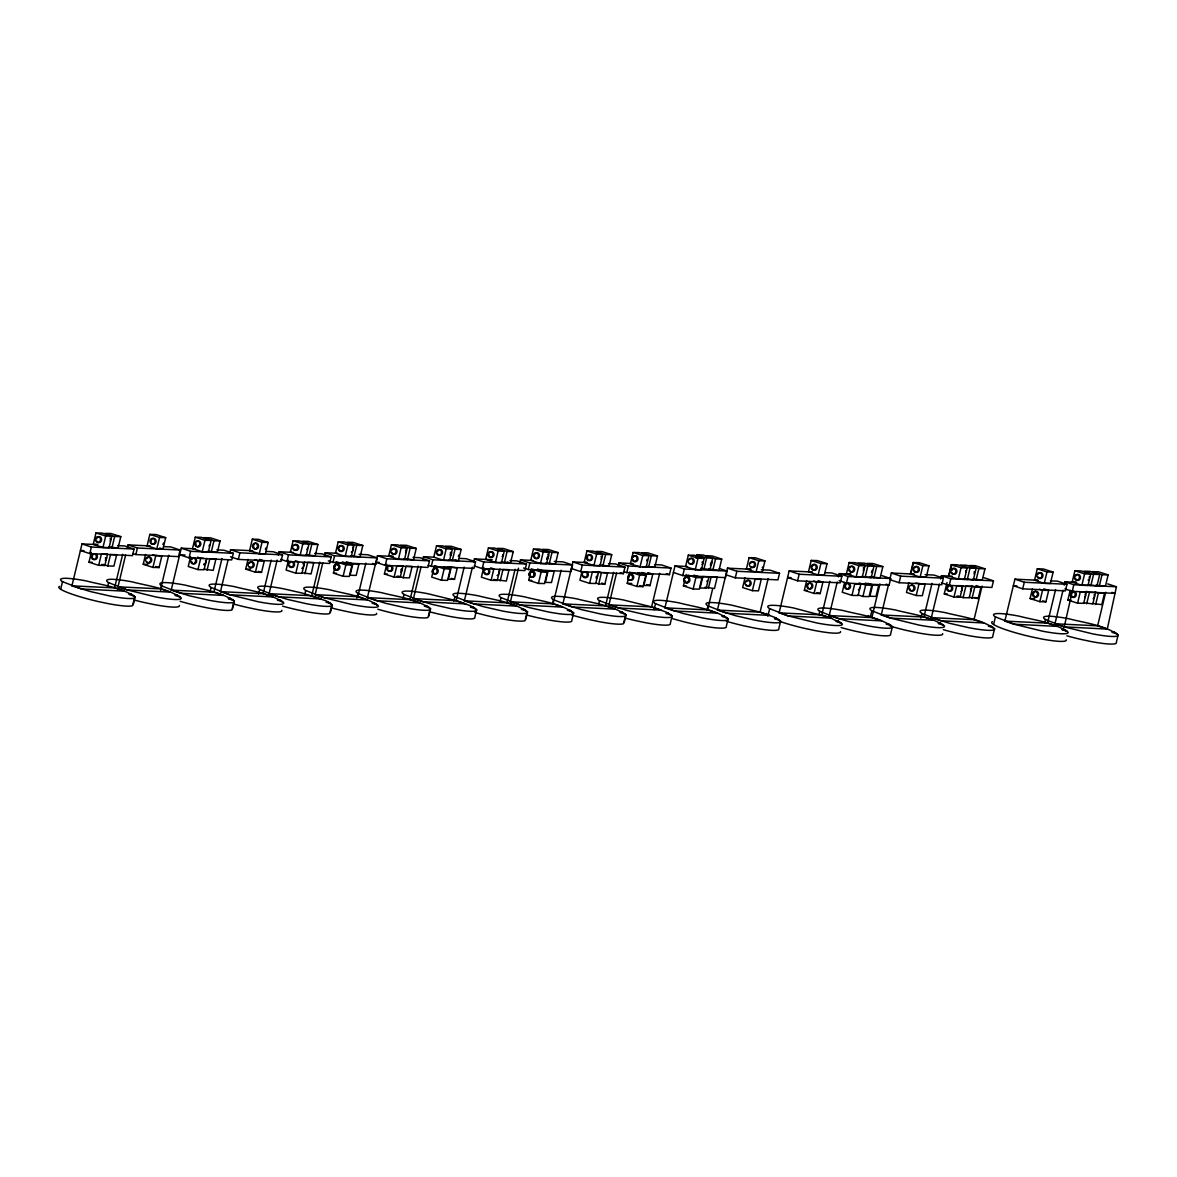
<?xml version="1.0" encoding="UTF-8"?>
<svg xmlns="http://www.w3.org/2000/svg" width="1177" height="1177" viewBox="0 0 1177 1177"><rect width="100%" height="100%" fill="white"/><g stroke="black" fill="none" stroke-linecap="round" stroke-linejoin="round"><path stroke-width="1.5" d="M1044.808 622.633L1045.529 619.588L1064.229 626.885L1107.277 629.077L1116.443 586.779L1107.689 583.88M1066.892 635.815A38.341 4.87 13.5 0 0 1081.31 639.479L1090.873 641.494A38.341 4.87 13.5 0 0 1116.326 642.451L1118.15 634.844A38.341 4.87 13.5 0 1 1092.697 633.888L1064.229 626.885L1073.777 584.734L1116.443 586.779M60.689 589.265L62.513 581.659A38.341 4.87 13.5 0 1 86.127 580.894C102.546 585.19 120.922 587.014 135.134 596.916L133.31 604.522M135.134 596.916L134.428 598.048A38.341 4.87 13.5 0 1 109.667 595.959L90.408 591.56L71.929 585.852L82.007 543.906L96.22 544.583M89.79 553.602L91.379 547.025L134.046 549.056L132.457 555.632L89.79 553.602L80.419 550.483L83.979 550.659M98.677 565.343L101.413 553.926L107.548 554.073L104.812 565.49L98.677 565.343L88.966 562.209L91.306 552.44M95.984 532.931L93.248 544.333L102.973 547.467L109.093 547.614L111.83 536.197L102.105 533.078L95.984 532.931L105.709 536.05L111.83 536.197M102.973 547.467L105.709 536.05M107.798 565.946L110.535 554.544L116.67 554.691L113.919 566.093L107.798 565.946L102.943 564.386M111.933 547.908L114.669 536.491L120.804 536.638L118.053 548.055L108.696 546.864M107.475 587.205L108.578 582.63A38.341 4.87 13.5 0 1 132.192 581.879C148.611 586.161 166.972 587.985 181.184 597.901A38.341 4.87 13.5 0 1 155.732 596.93L127.263 589.942L108.578 582.63M71.929 585.852L114.596 587.882L122.673 554.293M117.994 586.837L160.66 588.868L170.327 592.134L127.263 589.942L117.994 586.837L125.63 555.014M127.278 548.188L128.058 544.892L149.391 545.907M135.855 554.573L137.429 547.996L180.096 550.042L178.521 556.618L135.855 554.573L132.736 553.543M134.428 598.048L132.604 605.655A38.341 4.87 13.5 0 1 107.843 603.566L98.294 601.55A38.341 4.87 13.5 0 1 59.541 586.411M147.11 545.804L149.847 534.387L155.967 534.535L165.692 537.654L162.941 549.07L156.821 548.923L147.11 545.804L150.17 545.878M152.451 554.97L161.808 556.162L159.072 567.564L152.951 567.417L143.226 564.298L145.58 554.514M156.821 548.923L159.557 537.506L165.692 537.654M152.951 567.417L155.688 556M160.66 588.868L168.723 555.279M160.69 590.501L161.793 585.925A38.341 4.87 13.5 0 1 185.407 585.175C201.826 589.456 220.187 591.281 234.4 601.182L232.575 608.789M234.4 601.182L233.708 602.33A38.341 4.87 13.5 0 1 208.947 600.226L189.674 595.842L171.209 590.133L181.273 548.188L195.5 548.865M189.07 557.869L190.645 551.292L233.311 553.322L231.737 559.914L189.07 557.869L179.698 554.764L185.024 555.014M190.586 556.706L188.232 566.49L197.957 569.609L204.077 569.756L206.814 558.354M195.264 537.198L192.528 548.614L202.238 551.733L208.358 551.881L211.11 540.478L201.385 537.345L195.264 537.198L204.975 540.331L211.11 540.478M197.957 569.609L200.693 558.207L203.753 558.281M202.238 551.733L204.975 540.331M211.213 552.19L213.949 540.773L220.07 540.92L217.333 552.337L207.976 551.145M207.078 570.227L209.815 558.81L215.935 558.957L213.199 570.374L203.827 569.182M209.947 592.016L211.051 587.455A38.341 4.87 13.5 0 1 234.664 586.69C251.084 590.986 269.445 592.811 283.657 602.712A38.341 4.87 13.5 0 1 258.204 601.756L229.736 594.753L211.051 587.455M171.209 590.133L213.876 592.163L221.938 558.575M220.467 591.648L263.133 593.679L272.799 596.945L229.736 594.753L220.467 591.648L228.103 559.825M229.75 552.999L230.53 549.703L251.863 550.718M238.328 559.399L239.902 552.807L282.568 554.853L280.994 561.429L238.328 559.399L230.515 556.809M233.708 602.33L231.884 609.936A38.341 4.87 13.5 0 1 207.123 607.832L197.559 605.831A38.341 4.87 13.5 0 1 180.11 601.285M249.568 550.615L252.319 539.198L258.44 539.346L268.165 542.479L265.413 553.881L259.293 553.734L249.568 550.615L252.643 550.689M259.426 559.413L264.281 560.973L261.544 572.375L255.424 572.228L245.699 569.109L248.053 559.325M259.293 553.734L262.03 542.317L268.165 542.479M255.424 572.228L258.16 560.826L264.281 560.973M258.557 594.061L259.661 589.5A38.341 4.87 13.5 0 1 283.274 588.735L302.533 593.134L326.176 600.858L332.267 604.757L330.443 612.364M263.133 593.679L271.196 560.09M332.267 604.757L331.576 605.89A38.341 4.87 13.5 0 1 306.814 603.801L287.541 599.402L269.077 593.694L277.139 560.105M278.346 555.044L279.14 551.748L293.367 552.425M286.938 561.444L288.512 554.867L331.178 556.898L329.604 563.474L286.938 561.444L280.685 559.369M288.453 560.281L286.099 570.065L295.824 573.184L301.945 573.331L304.681 561.915M293.132 540.773L290.381 552.19L300.106 555.309L306.226 555.456L308.962 544.039L299.252 540.92L293.132 540.773L302.842 543.892L308.962 544.039M295.824 573.184L298.561 561.767L295.324 560.723M300.106 555.309L302.842 543.892M309.065 555.75L311.817 544.333L317.937 544.495L315.201 555.897L305.829 554.705M304.931 573.788L307.683 562.385L313.803 562.532L311.066 573.935L301.695 572.758M304.622 595.047L305.711 590.486A38.341 4.87 13.5 0 1 329.325 589.721C345.744 594.017 364.12 595.827 378.332 605.743A38.341 4.87 13.5 0 1 352.865 604.772L324.396 597.784L305.711 590.486M269.077 593.694L311.743 595.739L319.806 562.135M315.127 594.679L357.793 596.71L367.459 599.976L324.396 597.784L315.127 594.679L322.778 562.856M324.411 556.03L325.205 552.734L337.652 553.322M332.988 562.429L334.577 555.838L377.243 557.883L375.654 564.46L332.988 562.429L328.309 560.87M338.211 541.817L335.474 553.219L345.185 556.338L351.305 556.5L354.056 545.083L344.331 541.964L338.211 541.817L347.921 544.936L354.056 545.083M333.415 573.17L336.151 561.767L345.876 564.886L351.997 565.034L349.26 576.436L343.125 576.289L333.415 573.17L336.475 573.243M331.576 605.89L329.751 613.497A38.341 4.87 13.5 0 1 304.99 611.407L295.427 609.392A38.341 4.87 13.5 0 1 282.568 606.155M345.185 556.338L347.921 544.936M343.125 576.289L345.876 564.886M353.953 556.765L356.705 545.348L362.825 545.495L360.088 556.912L350.717 555.721M352.82 563.842L350.084 575.259L356.204 575.406L358.941 564.004L352.82 563.842L346.347 561.767M356.866 598.004L357.97 593.429A38.341 4.87 13.5 0 1 381.583 592.678C398.003 596.96 416.364 598.784 430.576 608.7L428.752 616.307M357.793 596.71L365.87 563.121M430.576 608.7L429.885 609.833A38.341 4.87 13.5 0 1 405.123 607.729L385.85 603.345L367.386 597.636L377.449 555.691L391.676 556.368M385.247 565.372L386.821 558.795L429.487 560.84L427.913 567.417L385.247 565.372L375.875 562.268L379.421 562.444M394.133 577.113L396.87 565.71L402.99 565.857L400.254 577.26L394.133 577.113L384.408 573.993L386.762 564.21M388.69 556.118L391.441 544.716L397.561 544.863L407.271 547.982L404.535 559.384L398.414 559.237L388.69 556.118L393.295 556.235M398.414 559.237L401.151 547.835L407.271 547.982M407.389 559.693L410.126 548.276L416.246 548.423L413.51 559.84L404.138 558.648M403.24 577.73L405.991 566.314L412.112 566.461L409.375 577.878L403.24 577.73L398.385 576.171M402.931 598.975L404.02 594.414A38.341 4.87 13.5 0 1 427.634 593.664L456.102 600.653L470.55 605.772L476.641 609.671L474.817 617.278A38.341 4.87 13.5 0 1 449.349 616.321L439.801 614.32A38.341 4.87 13.5 0 1 430.091 611.922M367.386 597.636L410.052 599.667L418.115 566.078M476.641 609.671A38.341 4.87 13.5 0 1 451.174 608.715L431.915 604.316L413.436 598.622L421.086 566.784M422.72 559.958L423.514 556.677L434.181 557.177M431.297 566.358L432.886 559.781L475.552 561.812L473.963 568.403L431.297 566.358L428.178 565.328M436.52 545.745L433.783 557.162L443.494 560.281L449.614 560.429L452.365 549.026L442.64 545.893L436.52 545.745L446.23 548.865L452.365 549.026M429.885 609.833L428.06 617.439A38.341 4.87 13.5 0 1 403.299 615.336L393.736 613.335A38.341 4.87 13.5 0 1 377.788 609.23M443.494 560.281L446.23 548.865M441.434 580.232L444.185 568.815L450.305 568.962L447.569 580.379L441.434 580.232L431.724 577.113L434.46 565.696L444.185 568.815M452.277 560.708L455.013 549.291L461.134 549.438L458.397 560.855L449.025 559.663M451.129 567.785L448.393 579.202L454.513 579.349L457.264 567.932L447.893 566.74M453.851 601.197L454.94 596.636A38.341 4.87 13.5 0 1 478.553 595.871C494.973 600.167 513.349 601.991 527.561 611.893L525.736 619.499M413.436 598.622L456.102 600.653L464.179 567.049M527.561 611.893L526.855 613.026A38.341 4.87 13.5 0 1 502.093 610.937L482.835 606.538L464.356 600.829L472.418 567.24M473.64 562.179L474.434 558.884L492.207 559.737M482.217 568.579L483.806 561.988L526.472 564.033L524.883 570.61L482.217 568.579L474.405 565.99M483.732 567.417L481.393 577.186L491.103 580.305L497.224 580.467L499.975 569.05M488.411 547.908L485.674 559.31L495.399 562.444L501.52 562.591L504.256 551.174L494.531 548.055L488.411 547.908L498.136 551.027L504.256 551.174M491.103 580.305L493.84 568.903L490.603 567.858M495.399 562.444L498.136 551.027M504.359 562.886L507.096 551.469L513.231 551.616L510.48 563.033L501.122 561.841M500.225 580.923L502.962 569.521L509.082 569.668L506.345 581.07L496.988 579.878M499.901 602.183L501.005 597.607A38.341 4.87 13.5 0 1 524.618 596.857C541.037 601.138 559.399 602.962 573.611 612.864L571.787 620.485A38.341 4.87 13.5 0 1 546.334 619.514L536.771 617.513A38.341 4.87 13.5 0 1 527.061 615.13M464.356 600.829L507.022 602.859L515.099 569.271M573.611 612.864A38.341 4.87 13.5 0 1 548.158 611.908L528.885 607.523L510.421 601.815L518.483 568.211M519.704 563.15L520.484 559.869L532.931 560.458M528.282 569.55L529.856 562.974L572.522 565.004L570.948 571.595L528.282 569.55L523.588 568.005M533.49 548.953L530.753 560.355L540.478 563.474L546.599 563.621L549.335 552.219L539.625 549.1L533.49 548.953L543.215 552.072L549.335 552.219M528.694 580.305L531.445 568.888L541.155 572.022L547.276 572.169L544.539 583.571L538.419 583.424L528.694 580.305L531.769 580.379M526.855 613.026L525.03 620.632A38.341 4.87 13.5 0 1 500.269 618.543L490.706 616.527A38.341 4.87 13.5 0 1 474.772 612.423M540.478 563.474L543.215 552.072M538.419 583.424L541.155 572.022M549.247 563.901L551.984 552.484L558.119 552.631L555.367 564.048L546.01 562.856M552.351 604.242L553.455 599.682A38.341 4.87 13.5 0 1 577.068 598.916C593.488 603.212 611.863 605.037 626.061 614.938L624.237 622.545M510.421 601.815L553.087 603.845L561.149 570.256M626.061 614.938L625.37 616.071A38.341 4.87 13.5 0 1 600.608 613.982L581.335 609.583L562.871 603.875L572.934 561.929L587.161 562.606M580.732 571.625L582.306 565.048L624.987 567.079L623.398 573.655L580.732 571.625L571.36 568.52M581.85 572.096L579.893 580.246L589.618 583.365L595.739 583.512L598.475 572.096L592.355 571.948L589.618 583.365M584.189 562.371L586.926 550.954L593.046 551.101L602.771 554.22L600.035 565.637L593.899 565.49L584.189 562.371L587.249 562.444M593.899 565.49L596.651 554.073L602.771 554.22M595.503 582.939L598.74 583.969L601.476 572.566L598.24 571.522M602.874 565.931L605.611 554.529L611.731 554.676L608.995 566.078L599.637 564.886M598.784 603.698L599.52 600.667A38.341 4.87 13.5 0 1 623.133 599.902L651.602 606.891L666.035 612.025L672.126 615.924L670.302 623.53A38.341 4.87 13.5 0 1 644.849 622.574L635.286 620.559A38.341 4.87 13.5 0 1 625.575 618.175M598.74 583.969L604.86 584.116L607.597 572.713L603.007 572.596M562.871 603.875L605.537 605.92L613.6 572.316M672.126 615.924A38.341 4.87 13.5 0 1 646.673 614.953L627.4 610.569L608.936 604.86L616.571 573.037M618.205 566.211L618.999 562.915L633.226 563.592M623.663 571.566L626.797 572.611L628.371 566.019L639.037 566.534M633.108 552.44L630.372 563.857L640.023 566.946L646.188 567.093L648.939 555.691L639.273 552.587L633.108 552.44L642.774 555.544L648.939 555.691M637.699 572.611L645.79 575.215L643.054 586.617L636.934 586.47L627.209 583.351L629.945 571.948M625.37 616.071L623.545 623.692A38.341 4.87 13.5 0 1 598.784 621.588L589.221 619.573A38.341 4.87 13.5 0 1 571.772 615.027M640.023 566.946L642.774 555.544M636.934 586.47L639.67 575.067L645.79 575.215M652.749 574.185L646.629 574.038L643.878 585.44L650.013 585.587L652.749 574.185L647.894 572.625M648.601 567.211L651.337 555.794L657.502 555.941L654.765 567.358L645.893 566.343M608.936 604.86L651.602 606.891L659.664 573.302M654.044 609.73L655.501 603.654A38.341 4.87 13.5 0 1 679.114 602.889C695.533 607.185 713.909 609.009 728.122 618.911L726.283 626.517A38.341 4.87 13.5 0 1 700.83 625.561L691.267 623.545A38.341 4.87 13.5 0 1 672.361 618.558M626.797 572.611L669.463 574.641L671.037 568.064L661.665 564.945L654.559 564.607M728.122 618.911A38.341 4.87 13.5 0 1 702.654 617.954L683.396 613.555L664.917 607.847L674.995 565.902L687.427 566.505M682.778 575.597L684.367 569.006L727.033 571.051L725.444 577.627L682.778 575.597L673.406 572.478M688.31 555.147L685.558 566.564L695.283 569.683L701.404 569.83L704.14 558.413L694.43 555.294L688.31 555.147L698.02 558.266L704.14 558.413M693.915 575.156L702.007 577.76L699.27 589.162L693.15 589.015L683.425 585.896L684.602 580.997M685.382 577.745L686.162 574.479M696.122 558.089L696.902 554.838L703.037 554.985L715.557 558.913L721.722 559.06L718.985 570.462L708.76 569.021M695.283 569.683L698.02 558.266M693.15 589.015L695.887 577.598L702.007 577.76M703.89 569.359L706.627 557.957L712.747 558.104L710.011 569.521L700.639 568.329M708.377 588.323L711.114 576.921L717.234 577.068L714.498 588.471L705.126 587.279M712.821 570.315L715.557 558.913M706.906 610.466L707.995 605.905A38.341 4.87 13.5 0 1 731.608 605.14L760.092 612.143L774.525 617.263L780.616 621.162L778.791 628.768A38.341 4.87 13.5 0 1 753.324 627.812L743.776 625.796A38.341 4.87 13.5 0 1 726.327 621.25M664.917 607.847L707.583 609.877L712.688 588.662M780.616 621.162A38.341 4.87 13.5 0 1 755.163 620.205L735.89 615.806L717.411 610.098L727.489 568.153L750.602 569.256M735.272 577.848L736.861 571.272L779.527 573.302L777.953 579.878L735.272 577.848L725.9 574.744M749.131 557.648L746.395 569.065L756.046 572.154L762.21 572.316L764.947 560.899L755.296 557.795L749.131 557.648L758.782 560.752L764.947 560.899M744.997 577.789L742.658 587.558L752.368 590.677L758.488 590.839L761.239 579.422L755.104 579.275L752.368 590.677M756.046 572.154L758.782 560.752M717.411 610.098L760.092 612.143L768.154 578.54M767.86 616.277L769.684 608.671A38.341 4.87 13.5 0 1 793.298 607.906L829.829 617.542L842.291 623.928A38.341 4.87 13.5 0 1 816.838 622.971L788.369 615.968L769.684 608.671M779.1 612.864L821.767 614.909L831.433 618.16L788.369 615.968L779.1 612.864L789.164 570.919L812.277 572.022M797.594 580.82L799.168 574.244L841.835 576.274L840.26 582.85L797.594 580.82L787.59 577.51L791.15 577.672M808.481 571.845L811.218 560.429L817.382 560.576L827.048 563.68L824.297 575.097L818.133 574.95L808.481 571.845L811.571 571.919M818.059 580.629L822.914 582.188L820.178 593.591L814.057 593.443L804.332 590.324L806.686 580.541M818.133 574.95L820.884 563.533L827.048 563.68M814.057 593.443L816.794 582.041L822.914 582.188M819.06 614.394L819.781 611.349A38.341 4.87 13.5 0 1 843.394 610.598C859.813 614.88 878.189 616.704 892.401 626.605L890.577 634.212A38.341 4.87 13.5 0 1 865.11 633.255L855.561 631.255A38.341 4.87 13.5 0 1 841.143 627.576M821.767 614.909L829.829 581.306M892.401 626.605A38.341 4.87 13.5 0 1 866.949 625.649L847.675 621.25L829.197 615.556L837.274 581.953M838.48 576.892L839.275 573.611L849.941 574.111M846.41 573.935L849.147 562.532L855.267 562.68L864.992 565.799L862.255 577.201L856.12 577.054L846.41 573.935L851 574.052M844.615 582.483L842.261 592.266L851.986 595.385L858.107 595.533L860.843 584.13L854.723 583.983L851.986 595.385M846.44 583.086L848.014 576.509L890.68 578.54L889.106 585.131L846.44 583.086L839.157 580.673M856.12 577.054L858.872 565.651L864.992 565.799M865.095 577.51L867.832 566.093L873.952 566.24L871.215 577.657L861.858 576.465M862.932 596.474L865.683 585.057L871.804 585.204L869.067 596.621L862.932 596.474L858.077 594.915M873.937 577.892L876.674 566.475L882.838 566.623L880.102 578.039L869.891 576.583M872.643 584.866L869.906 596.268L876.026 596.415L878.778 585.013L872.643 584.866L867.787 583.306M870.377 616.866L871.848 610.775A38.341 4.87 13.5 0 1 895.462 610.01C911.881 614.306 930.242 616.13 944.454 626.032A38.341 4.87 13.5 0 1 919.002 625.075L890.533 618.087L871.848 610.775M829.197 615.556L871.877 617.587L879.94 583.983M881.264 614.968L923.93 617.013L933.596 620.264L890.533 618.087L881.264 614.968L888.473 584.91M890.15 577.966L891.327 573.022L914.441 574.126M899.125 582.718L900.699 576.142L943.365 578.172L941.791 584.748L899.125 582.718L889.753 579.614M910.409 573.935L913.161 562.532L919.281 562.68L928.991 565.799L926.255 577.216L920.134 577.054L910.409 573.935L913.47 574.008M910.939 573.111L913.352 563.047L918.899 563.18M908.835 582.659L906.496 592.428L916.206 595.547L922.341 595.709L925.078 584.292L915.706 583.101M920.134 577.054L922.871 565.651L928.991 565.799M916.206 595.547L918.957 584.145M920.855 618.028L921.944 613.452A38.341 4.87 13.5 0 1 945.558 612.702C961.977 616.983 980.353 618.808 994.565 628.709L992.726 636.33A38.341 4.87 13.5 0 1 967.273 635.359L957.71 633.358A38.341 4.87 13.5 0 1 943.307 629.68M923.93 617.013L931.993 583.409M994.565 628.709A38.341 4.87 13.5 0 1 969.098 627.753L949.824 623.369L931.36 617.66L939.423 584.057M940.644 578.996L941.438 575.715L952.105 576.215M954.003 597.033L956.739 585.631L962.86 585.778L960.123 597.195L954.003 597.033L944.278 593.914L947.014 582.512M951.31 564.636L948.559 576.039L958.284 579.158L964.404 579.319L967.141 567.903L957.431 564.783L951.31 564.636L961.021 567.755L967.141 567.903M949.015 575.318L951.384 565.431L955.547 565.534M949.221 585.396L950.795 578.819L993.476 580.85L991.887 587.441L949.221 585.396L941.409 582.806M958.284 579.158L961.021 567.755M963.11 597.651L965.861 586.234L971.981 586.396L969.245 597.798L963.11 597.651L958.255 596.092M967.259 579.614L969.995 568.197L976.116 568.344L973.379 579.761L964.007 578.569M976.101 580.04L978.852 568.638L984.972 568.785L982.236 580.187L972.864 578.996M972.07 598.372L974.806 586.97L980.927 587.117L978.19 598.534L968.833 597.342M931.36 617.66L974.026 619.69L982.089 586.102M993.609 624.501L995.433 616.895A38.341 4.87 13.5 0 1 1019.047 616.145C1035.466 620.426 1053.842 622.25 1068.054 632.152A38.341 4.87 13.5 0 1 1042.587 631.196L1014.118 624.207L995.433 616.895M1004.849 621.103L1047.515 623.133L1057.181 626.399L1014.118 624.207L1004.849 621.103L1014.927 579.158L1038.04 580.261M1022.71 588.838L1024.299 582.262L1066.965 584.292L1065.376 590.883L1022.71 588.838L1013.338 585.734L1016.899 585.911M1043.808 588.853L1048.663 590.413L1045.926 601.83L1039.806 601.682L1030.081 598.563L1032.435 588.78M1034.539 580.232L1037.275 568.815L1043.396 568.977L1053.121 572.096L1050.384 583.498L1044.249 583.351L1034.539 580.232L1037.599 580.305M1039.806 601.682L1042.542 590.265L1048.663 590.413M1044.249 583.351L1047 571.948L1053.121 572.096M1047.515 623.133L1055.592 589.545M1064.229 626.885L1054.96 623.781L1063.022 590.192M1064.229 585.131L1065.023 581.835L1075.69 582.35M1077.588 603.168L1080.324 591.751L1086.459 591.899L1083.708 603.315L1077.588 603.168L1067.877 600.049L1070.217 590.265M1072.159 582.174L1074.895 570.757L1081.016 570.904L1090.741 574.023L1088.004 585.44L1081.884 585.293L1072.159 582.174L1076.749 582.277M1081.884 585.293L1084.62 573.876L1090.741 574.023M1086.709 603.772L1089.446 592.369L1095.566 592.517L1092.83 603.919L1083.473 602.742M1090.844 585.734L1093.58 574.332L1099.715 574.479L1096.964 585.881L1087.607 584.689M1099.289 586.161L1102.025 574.744L1108.146 574.891L1105.409 586.308L1096.052 585.116M1095.655 604.507L1098.406 593.09L1104.526 593.237L1101.79 604.654L1092.418 603.463M1054.96 623.781L1097.626 625.811L1105.689 592.222M705.906 555.809L712.07 555.956L721.722 559.06M94.778 544.377L97.838 544.451M970.657 566.063L974.821 566.166M747.939 569.094L751.014 569.168M88.966 562.209L92.027 562.282M143.226 564.298L147.816 564.401M245.699 569.109L250.289 569.227M384.408 573.993L387.468 574.067M627.209 583.351L631.799 583.468M683.425 585.896L686.485 585.969M804.332 590.324L807.393 590.398M944.278 593.914L947.338 593.988M1030.081 598.563L1034.686 598.666M1067.877 600.049L1070.938 600.123M925.107 574.641L933.994 575.067L943.365 578.172M1050.472 580.85L1057.593 581.188L1066.965 584.292M761.269 569.771L770.155 570.198L779.527 573.302M824.724 572.625L831.845 572.964L841.835 576.274M608.494 563.636L615.615 563.974L624.987 567.079M554.264 561.473L563.15 561.9L572.522 565.004M642.598 566.696L671.037 568.064M509.979 560.576L517.1 560.914L526.472 564.033M459.074 558.369L466.18 558.707L475.552 561.812M358.985 554.352L367.871 554.764L377.243 557.883M413.009 557.383L420.115 557.721L429.487 560.84M314.7 553.455L321.807 553.793L331.178 556.898M163.618 546.584L170.739 546.922L180.096 550.042M266.09 551.395L273.196 551.733L282.568 554.853M216.833 549.88L223.939 550.218L233.311 553.322M117.568 545.598L124.674 545.951L134.046 549.056M1118.15 634.844C1103.938 624.943 1085.562 623.119 1069.157 618.822A38.341 4.87 13.5 0 0 1045.529 619.588M1108.146 574.891L1098.435 571.772L1092.315 571.625L1102.025 574.744M1099.715 574.479L1089.99 571.345L1083.87 571.198L1093.58 574.332M1074.895 570.757L1084.62 573.876M1037.275 568.815L1047 571.948M1095.154 592.046L1098.406 593.09M1086.209 591.325L1089.446 592.369M984.972 568.785L975.247 565.666L969.127 565.504L978.852 568.638M976.116 568.344L966.391 565.225L960.27 565.078L969.995 568.197M1039.306 589.236L1042.542 590.265M1042.69 600.785L1045.926 601.83M913.161 562.532L922.871 565.651M976.071 585.558L980.927 587.117M971.569 585.925L974.806 586.97M882.838 566.623L873.187 563.533L867.022 563.386L876.674 566.475M974.953 597.489L978.19 598.534M873.952 566.24L864.242 563.121L858.107 562.974L867.832 566.093M956.886 596.15L960.123 597.195M849.147 562.532L858.872 565.651M811.218 560.429L820.884 563.533M865.316 583.13L871.804 585.204M859.195 582.983L865.683 585.057M813.557 580.997L816.794 582.041M816.941 592.561L820.178 593.591M696.902 554.838L706.627 557.957M657.502 555.941L647.85 552.852L641.686 552.69L651.337 555.794M687.795 575.009L695.887 577.598M611.731 554.676L602.021 551.542L595.886 551.395L605.611 554.529M586.926 550.954L596.651 554.073M641.759 572.463L646.629 574.038M631.563 572.463L639.67 575.067M558.119 552.631L548.394 549.512L542.273 549.365L551.984 552.484M646.761 584.557L650.013 585.587M639.817 585.587L643.054 586.617M513.231 551.616L503.506 548.497L497.385 548.35L507.096 551.469M601.624 583.086L604.86 584.116M537.565 569.05L547.276 572.169M507.243 561.988L510.48 563.033M461.134 549.438L451.409 546.319L445.289 546.172L455.013 549.291M455.161 559.811L458.397 560.855M416.246 548.423L406.521 545.304L400.401 545.157L410.126 548.276M391.441 544.716L401.151 547.835M493.987 579.422L497.224 580.467M443.817 566.887L450.305 568.962M362.825 545.495L353.1 542.376L346.98 542.229L356.705 545.348M451.277 578.304L454.513 579.349M317.937 544.495L308.212 541.361L302.092 541.214L311.817 544.333M397.017 576.23L400.254 577.26M342.272 561.915L351.997 565.034M252.319 539.198L262.03 542.317M220.07 540.92L210.359 537.801L204.224 537.654L213.949 540.773M254.923 559.781L258.16 560.826M149.847 534.387L159.557 537.506M258.307 571.345L261.544 572.375M197.456 557.162L200.693 558.207M159.704 548.026L162.941 549.07M120.804 536.638L111.079 533.519L104.959 533.372L114.669 536.491M155.835 566.52L159.072 567.564M101.56 564.445L104.812 565.49M1111.941 592.384L1114.854 593.355L1072.188 591.325L1064.905 588.897M1065.023 581.835L1073.777 584.734M1014.927 579.158L1024.299 582.262M984.104 577.745L993.476 580.85M941.438 575.715L950.795 578.819M891.327 573.022L900.699 576.142M881.941 575.641L890.68 578.54M886.193 584.16L889.106 585.131M839.275 573.611L848.014 576.509M789.164 570.919L799.168 574.244M727.489 568.153L736.861 571.272M719.221 568.462L727.033 571.051M674.995 565.902L684.367 569.006M666.329 573.611L669.463 574.641M618.999 562.915L628.371 566.019M620.279 572.625L623.398 573.655M572.934 561.929L582.306 565.048M520.484 559.869L529.856 562.974M474.434 558.884L483.806 561.988M423.514 556.677L432.886 559.781M377.449 555.691L386.821 558.795M372.535 563.415L375.654 564.46M325.205 552.734L334.577 555.838M279.14 551.748L288.512 554.867M230.53 549.703L239.902 552.807M181.273 548.188L190.645 551.292M128.058 544.892L137.429 547.996M82.007 543.906L91.379 547.025M1097.626 625.811L1107.277 629.077M974.026 619.69L983.692 622.957L940.629 620.765L921.944 613.452M871.877 617.587L881.529 620.853L838.465 618.661L819.781 611.349M760.092 612.143L769.743 615.394L726.68 613.217L707.995 605.905M707.583 609.877L717.249 613.143L674.186 610.951L655.501 603.654M651.602 606.891L661.253 610.157L618.205 607.965L599.52 600.667M605.537 605.92L615.203 609.171L572.14 606.994L553.455 599.682M553.087 603.845L562.753 607.111L519.69 604.919L501.005 597.607M507.022 602.859L516.688 606.126L473.625 603.933L454.94 596.636M456.102 600.653L465.768 603.919L422.705 601.727L404.02 594.414M410.052 599.667L419.718 602.933L376.655 600.741L357.97 593.429M311.743 595.739L321.395 598.99L278.346 596.798L259.661 589.5M213.876 592.163L223.542 595.43L180.478 593.237L161.793 585.925M114.596 587.882L124.262 591.148L81.198 588.956L62.513 581.659M688.81 579.04L688.869 579.187A2.957 2.531 -88.6 0 1 684.22 581.409L684.22 581.409A2.957 2.531 -88.6 0 0 688.81 579.04L688.619 578.466A2.957 2.531 -88.6 0 0 683.969 580.688L684.161 581.247M683.969 580.688L683.911 580.541A2.957 2.531 -88.6 0 1 688.56 578.319M627.694 577.995L627.988 578.863A2.957 2.531 -88.6 0 0 632.637 576.642L632.343 575.788M534.078 573.449L534.137 573.596A2.957 2.531 -88.6 0 1 529.488 575.818L529.179 574.95A2.957 2.531 -88.6 0 1 533.828 572.728L534.078 573.449A2.957 2.531 -88.6 0 1 529.429 575.671M432.209 571.757L432.503 572.625A2.957 2.531 -88.6 0 0 437.153 570.404L436.858 569.536M338.785 566.314L338.844 566.461A2.957 2.531 -88.6 0 1 334.194 568.682L333.944 567.961A2.957 2.531 -88.6 0 1 338.549 565.593L338.785 566.314A2.957 2.531 -88.6 0 1 334.15 568.535M333.9 567.814L333.944 567.961A2.957 2.531 -88.6 0 1 338.593 565.754M1076.72 574.862A2.957 2.531 -88.6 0 1 1080.251 576.2A2.957 2.531 -88.6 0 1 1078.794 580.217A2.957 2.531 -88.6 0 1 1075.513 578.187M1075.778 575.95A2.957 2.531 -88.6 0 1 1076.19 575.332M1072.012 592.369A2.957 2.531 -88.6 0 1 1075.852 592.781A2.957 2.531 -88.6 0 1 1074.807 597.166A2.957 2.531 -88.6 0 1 1071.32 595.224M1071.335 593.694A2.957 2.531 -88.6 0 1 1071.6 592.973M942.63 633.638A38.341 4.87 13.5 0 1 917.177 632.682L907.614 630.666A38.341 4.87 13.5 0 1 890.165 626.12M868.17 616.66A38.341 4.87 13.5 0 1 868.876 615.527M850.971 566.637A2.957 2.531 -88.6 0 1 854.502 567.976A2.957 2.531 -88.6 0 1 853.031 571.993A2.957 2.531 -88.6 0 1 849.75 569.962M850.029 567.711A2.957 2.531 -88.6 0 1 850.441 567.108M846.248 584.145A2.957 2.531 -88.6 0 1 849.971 584.351A2.957 2.531 -88.6 0 1 849.441 588.677A2.957 2.531 -88.6 0 1 845.822 587.706M845.572 586.985A2.957 2.531 -88.6 0 1 845.586 585.455M1085.135 594.032A2.957 2.531 -88.6 0 1 1084.694 597.607M634.256 556.132A2.957 2.531 -88.6 0 1 637.787 557.471A2.957 2.531 -88.6 0 1 636.316 561.488A2.957 2.531 -88.6 0 1 633.035 559.458M633.314 557.221A2.957 2.531 -88.6 0 1 633.726 556.603M762.667 567.079A2.957 2.531 -88.6 0 1 762.255 567.697M750.838 563.077A2.957 2.531 -88.6 0 1 754.472 562.165A2.957 2.531 -88.6 0 1 754.913 566.49A2.957 2.531 -88.6 0 1 751.191 566.652M586.484 571.816A2.957 2.531 -88.6 0 1 587.779 576.48A2.957 2.531 -88.6 0 1 583.586 576.127M588.75 555.058A2.957 2.531 -88.6 0 1 592.075 555.956A2.957 2.531 -88.6 0 1 591.575 559.914A2.957 2.531 -88.6 0 1 588.176 559.708M587.779 559.104A2.957 2.531 -88.6 0 1 587.529 558.384M587.455 557.618A2.957 2.531 -88.6 0 1 587.809 556.147M597.401 574.95A2.957 2.531 -88.6 0 1 596.195 578.26M601.094 556.191A2.957 2.531 -88.6 0 1 601.05 559.149M596.356 576.45A2.957 2.531 -88.6 0 1 596.106 577.157M747.38 580.673A2.957 2.531 -88.6 0 1 751.147 583.248A2.957 2.531 -88.6 0 1 747.321 585.793M746.807 585.322A2.957 2.531 -88.6 0 1 746.409 584.704M746.453 581.747A2.957 2.531 -88.6 0 1 746.851 581.144M376.508 613.349A38.341 4.87 13.5 0 1 351.04 612.393L341.477 610.377A38.341 4.87 13.5 0 1 331.767 607.994M339.918 546.422A2.957 2.531 -88.6 0 1 343.772 546.834A2.957 2.531 -88.6 0 1 342.728 551.219A2.957 2.531 -88.6 0 1 339.241 549.276M339.256 547.746A2.957 2.531 -88.6 0 1 339.52 547.025M294.427 545.348A2.957 2.531 -88.6 0 1 298.634 546.702A2.957 2.531 -88.6 0 1 295.501 550.306M294.897 550.012A2.957 2.531 -88.6 0 1 293.985 548.923M196.559 541.788A2.957 2.531 -88.6 0 1 200.767 543.127A2.957 2.531 -88.6 0 1 197.633 546.731M197.03 546.437A2.957 2.531 -88.6 0 1 196.118 545.348M195.868 544.627A2.957 2.531 -88.6 0 1 195.882 543.097M194.823 558.06A2.957 2.531 -88.6 0 1 195.897 563.018A2.957 2.531 -88.6 0 1 191.689 561.664M191.969 559.428A2.957 2.531 -88.6 0 1 192.366 558.81M335.21 565.593A2.957 2.531 -88.6 0 1 338.844 564.68A2.957 2.531 -88.6 0 1 339.285 569.006A2.957 2.531 -88.6 0 1 335.563 569.168M352.526 547.07A2.957 2.531 -88.6 0 1 351.334 552.013M292.676 561.635A2.957 2.531 -88.6 0 1 293.764 566.593A2.957 2.531 -88.6 0 1 289.542 565.24M289.822 562.989A2.957 2.531 -88.6 0 1 290.233 562.385M307.521 548.261A2.957 2.531 -88.6 0 1 306.844 549.571M204.445 563.415A2.957 2.531 -88.6 0 1 204.033 564.018M209.653 544.686A2.957 2.531 -88.6 0 1 208.991 546.01M205.504 560.473A2.957 2.531 -88.6 0 1 203.915 564.813M251.039 561.929A2.957 2.531 -88.6 0 1 254.1 565.563A2.957 2.531 -88.6 0 1 249.862 566.873M249.495 563.297A2.957 2.531 -88.6 0 1 249.907 562.68M281.833 610.319A38.341 4.87 13.5 0 1 256.38 609.362L246.817 607.347A38.341 4.87 13.5 0 1 233.958 604.11M265.973 547.908A2.957 2.531 -88.6 0 1 265.311 549.232M253.879 544.627A2.957 2.531 -88.6 0 1 257.689 543.862A2.957 2.531 -88.6 0 1 257.645 548.394A2.957 2.531 -88.6 0 1 253.849 547.585M253.599 546.878A2.957 2.531 -88.6 0 1 253.614 545.334M302.975 563.43A2.957 2.531 -88.6 0 1 302.916 567.608M302.401 568.079A2.957 2.531 -88.6 0 1 301.783 568.373M1089.313 576.715A2.957 2.531 -88.6 0 1 1089.284 578.245M1088.622 579.555A2.957 2.531 -88.6 0 1 1088.092 580.026M872.172 570.212A2.957 2.531 -88.6 0 1 871.407 572.302M950.207 585.396A2.957 2.531 -88.6 0 1 952.502 589.486A2.957 2.531 -88.6 0 1 948.368 590.427M947.971 589.809A2.957 2.531 -88.6 0 1 947.735 589.103M947.75 587.573A2.957 2.531 -88.6 0 1 949.559 585.484M951.928 570.536A2.957 2.531 -88.6 0 1 955.253 568.535A2.957 2.531 -88.6 0 1 956.636 572.581A2.957 2.531 -88.6 0 1 953.076 573.861M952.561 573.39A2.957 2.531 -88.6 0 1 952.164 572.772M859.607 588.044A2.957 2.531 -88.6 0 1 858.416 589.839M812.262 566.564A2.957 2.531 -88.6 0 1 816.161 564.931A2.957 2.531 -88.6 0 1 816.102 569.771A2.957 2.531 -88.6 0 1 812.233 568.094M911.233 585.543A2.957 2.531 -88.6 0 1 914.544 586.426A2.957 2.531 -88.6 0 1 914.058 590.383A2.957 2.531 -88.6 0 1 910.66 590.192M910.262 589.574A2.957 2.531 -88.6 0 1 910.012 588.853M809.673 583.145A2.957 2.531 -88.6 0 1 812.733 586.779A2.957 2.531 -88.6 0 1 808.496 588.088M808.099 587.47A2.957 2.531 -88.6 0 1 807.849 586.749M807.878 585.219A2.957 2.531 -88.6 0 1 809.07 583.439M686.162 577.245A2.957 2.531 -88.6 0 1 689.693 578.569A2.957 2.531 -88.6 0 1 688.221 582.6A2.957 2.531 -88.6 0 1 684.94 580.57M685.22 578.319A2.957 2.531 -88.6 0 1 685.632 577.716M691.076 558.384A2.957 2.531 -88.6 0 1 694.136 562.032A2.957 2.531 -88.6 0 1 689.899 563.327M689.531 559.752A2.957 2.531 -88.6 0 1 690.472 558.678M702.228 561.856A2.957 2.531 -88.6 0 1 702.139 562.621M707.083 580.82A2.957 2.531 -88.6 0 1 706.833 581.541M703.257 561.885A2.957 2.531 -88.6 0 1 701.963 564.445M489.706 552.484A2.957 2.531 -88.6 0 1 493.913 553.837A2.957 2.531 -88.6 0 1 490.78 557.442M490.176 557.133A2.957 2.531 -88.6 0 1 489.264 556.044M489.029 555.338A2.957 2.531 -88.6 0 1 489.043 553.808M487.969 568.771A2.957 2.531 -88.6 0 1 489.043 573.729A2.957 2.531 -88.6 0 1 484.836 572.375M485.115 570.124A2.957 2.531 -88.6 0 1 485.527 569.521M502.903 554.617A2.957 2.531 -88.6 0 1 502.138 556.706M710.746 562.9A2.957 2.531 -88.6 0 1 710.393 564.371M629.415 575.17A2.957 2.531 -88.6 0 1 632.814 575.023A2.957 2.531 -88.6 0 1 633.226 578.981A2.957 2.531 -88.6 0 1 629.886 579.82M628.65 577.26A2.957 2.531 -88.6 0 1 629.004 575.774M627.753 578.142A2.957 2.531 -88.6 0 1 632.402 575.936M647.041 559.355A2.957 2.531 -88.6 0 1 646.688 560.826M916.221 566.578A2.957 2.531 -88.6 0 1 919.296 568.697A2.957 2.531 -88.6 0 1 917.471 572.302A2.957 2.531 -88.6 0 1 914.397 570.198M914.676 567.947A2.957 2.531 -88.6 0 1 915.088 567.343M863.315 567.755A2.957 2.531 -88.6 0 1 863.271 570.727M1066.23 639.758A38.341 4.87 13.5 0 1 1040.762 638.802L1031.199 636.801A38.341 4.87 13.5 0 1 992.461 621.647M840.466 631.534A38.341 4.87 13.5 0 1 815.014 630.578L805.451 628.562A38.341 4.87 13.5 0 1 779.968 621.471M766.021 614.556A38.341 4.87 13.5 0 1 766.713 613.423M974.262 571.551A2.957 2.531 -88.6 0 1 973.982 573.802M965.714 570.58A2.957 2.531 -88.6 0 1 965.699 572.11M961.535 587.912A2.957 2.531 -88.6 0 1 961.109 591.472M970.495 588.632A2.957 2.531 -88.6 0 1 970.466 591.59M1038.261 574.082A2.957 2.531 -88.6 0 1 1042.086 573.317A2.957 2.531 -88.6 0 1 1042.028 577.848A2.957 2.531 -88.6 0 1 1038.232 577.039M1033.627 593.458A2.957 2.531 -88.6 0 1 1037.143 591.56A2.957 2.531 -88.6 0 1 1038.099 595.945A2.957 2.531 -88.6 0 1 1034.245 596.312M1033.847 595.694A2.957 2.531 -88.6 0 1 1033.612 594.988M530.489 572.728A2.957 2.531 -88.6 0 1 534.137 571.816A2.957 2.531 -88.6 0 1 534.579 576.142A2.957 2.531 -88.6 0 1 530.856 576.303M530.209 574.979A2.957 2.531 -88.6 0 1 530.224 573.449M529.238 575.097A2.957 2.531 -88.6 0 1 533.887 572.875M535.211 553.558A2.957 2.531 -88.6 0 1 539.051 553.97A2.957 2.531 -88.6 0 1 538.007 558.339A2.957 2.531 -88.6 0 1 534.52 556.412M534.535 554.882A2.957 2.531 -88.6 0 1 534.799 554.161M547.408 557.045A2.957 2.531 -88.6 0 1 546.731 558.354M498.651 571.183A2.957 2.531 -88.6 0 1 498.621 574.141M498.209 574.744A2.957 2.531 -88.6 0 1 497.077 575.509M547.805 554.205A2.957 2.531 -88.6 0 1 546.628 559.149M432.268 571.904A2.957 2.531 -88.6 0 1 436.917 569.683M437.564 551.675A2.957 2.531 -88.6 0 1 440.889 549.688A2.957 2.531 -88.6 0 1 442.272 553.72A2.957 2.531 -88.6 0 1 438.697 555.014M438.182 554.544A2.957 2.531 -88.6 0 1 437.785 553.926M405.594 549.953A2.957 2.531 -88.6 0 1 405.565 552.91M400.96 569.447A2.957 2.531 -88.6 0 1 400.871 570.212M433.254 570.242A2.957 2.531 -88.6 0 1 436.373 568.182A2.957 2.531 -88.6 0 1 438.109 571.801A2.957 2.531 -88.6 0 1 435.004 573.876M433.872 573.111A2.957 2.531 -88.6 0 1 433.474 572.493M392.324 549.894A2.957 2.531 -88.6 0 1 395.781 548.835A2.957 2.531 -88.6 0 1 396.664 552.881A2.957 2.531 -88.6 0 1 393.206 553.94M392.691 553.47A2.957 2.531 -88.6 0 1 392.294 552.852M391.603 565.872A2.957 2.531 -88.6 0 1 392.294 570.242A2.957 2.531 -88.6 0 1 388.498 570.507M387.866 569.168A2.957 2.531 -88.6 0 1 387.777 568.403M388.13 566.931A2.957 2.531 -88.6 0 1 389.072 565.857M389.97 565.548A2.957 2.531 -88.6 0 1 391.191 570.315A2.957 2.531 -88.6 0 1 386.983 569.639A2.957 2.531 -88.6 0 1 389.307 565.446M450.438 552.307A2.957 2.531 -88.6 0 1 450.173 554.558M458.942 554.882A2.957 2.531 -88.6 0 1 458.28 556.206M401.916 568.697A2.957 2.531 -88.6 0 1 400.71 572.022M451.468 552.337A2.957 2.531 -88.6 0 1 450.261 555.662M711.452 561.444A2.957 2.531 -88.6 0 1 710.481 565.475M1094.095 594.753A2.957 2.531 -88.6 0 1 1094.066 597.71M1093.654 598.328A2.957 2.531 -88.6 0 1 1093.124 598.799M179.36 605.508A38.341 4.87 13.5 0 1 153.907 604.537L144.344 602.536A38.341 4.87 13.5 0 1 134.634 600.152M96.617 538.831A2.957 2.531 -88.6 0 1 99.942 536.83A2.957 2.531 -88.6 0 1 101.325 540.876A2.957 2.531 -88.6 0 1 97.75 542.156M97.235 541.685A2.957 2.531 -88.6 0 1 96.838 541.067M106.548 557.692A2.957 2.531 -88.6 0 1 105.253 560.237M94.513 553.764A2.957 2.531 -88.6 0 1 95.749 558.531A2.957 2.531 -88.6 0 1 91.526 557.854A2.957 2.531 -88.6 0 1 93.866 553.661M163.5 543.097A2.957 2.531 -88.6 0 1 162.838 544.421M96.146 554.087A2.957 2.531 -88.6 0 1 96.838 558.457A2.957 2.531 -88.6 0 1 93.057 558.722M92.409 557.398A2.957 2.531 -88.6 0 1 92.424 555.868M92.689 555.147A2.957 2.531 -88.6 0 1 93.63 554.073M152.951 538.448A2.957 2.531 -88.6 0 1 156.011 542.082A2.957 2.531 -88.6 0 1 151.774 543.391M151.127 542.053A2.957 2.531 -88.6 0 1 151.142 540.523M151.406 539.816A2.957 2.531 -88.6 0 1 152.348 538.742M147.022 558.486A2.957 2.531 -88.6 0 1 150.671 557.56A2.957 2.531 -88.6 0 1 151.112 561.885A2.957 2.531 -88.6 0 1 147.39 562.047M105.518 557.663A2.957 2.531 -88.6 0 1 105.43 558.428M110.152 538.169A2.957 2.531 -88.6 0 1 110.123 541.126M548.114 570.977L545.378 582.394L551.498 582.541L554.235 571.125L548.114 570.977M702.846 576.568L700.094 587.985L706.229 588.132L708.966 576.715L702.846 576.568M131.162 594.105L128.955 594.37L134.207 596.048L131.162 594.105M177.227 595.091L175.005 595.341L180.272 597.033L177.227 595.091M230.442 598.387L228.22 598.637L233.487 600.329L230.442 598.387M279.699 599.902L277.478 600.167L282.745 601.844L279.699 599.902M328.295 601.947L326.088 602.212L331.34 603.904L328.295 601.947M374.36 602.933L372.153 603.183L377.405 604.875L374.36 602.933M426.604 605.89L424.397 606.14L429.664 607.832L426.604 605.89M472.668 606.861L470.462 607.126L475.714 608.818L472.668 606.861M523.588 609.083L521.382 609.348L526.634 611.025L523.588 609.083M569.653 610.069L567.432 610.319L572.699 612.011L569.653 610.069M622.103 612.128L619.882 612.393L625.149 614.085L622.103 612.128M668.153 613.114L665.947 613.364L671.199 615.056L668.153 613.114M724.149 616.101L721.942 616.365L727.195 618.043L724.149 616.101M776.643 618.352L774.437 618.616L779.689 620.308L776.643 618.352M838.333 621.118L836.111 621.382L841.378 623.074L838.333 621.118M888.429 623.81L886.222 624.06L891.475 625.752L888.429 623.81M940.497 623.221L938.275 623.486L943.542 625.178L940.497 623.221M990.593 625.914L988.371 626.164L993.638 627.856L990.593 625.914M1064.082 629.357L1061.875 629.607L1067.127 631.299L1064.082 629.357M1114.178 632.034L1111.971 632.299L1117.223 633.976L1114.178 632.034M1078.691 579.511A2.957 2.531 -88.6 0 0 1077.617 574.553A2.957 2.531 -88.6 0 0 1074.483 578.157A2.957 2.531 -88.6 0 0 1078.691 579.511M1074.498 596.548A2.957 2.531 -88.6 0 0 1073.424 591.59A2.957 2.531 -88.6 0 0 1070.29 595.194A2.957 2.531 -88.6 0 0 1074.498 596.548M848.749 588.323A2.957 2.531 -88.6 0 0 847.675 583.365A2.957 2.531 -88.6 0 0 844.542 586.97A2.957 2.531 -88.6 0 0 848.749 588.323M852.942 571.286A2.957 2.531 -88.6 0 0 851.854 566.328A2.957 2.531 -88.6 0 0 848.735 569.933A2.957 2.531 -88.6 0 0 852.942 571.286M636.213 560.782A2.957 2.531 -88.6 0 0 635.139 555.824A2.957 2.531 -88.6 0 0 632.005 559.428A2.957 2.531 -88.6 0 0 636.213 560.782M753.736 566.652A2.957 2.531 -88.6 0 0 752.662 561.694A2.957 2.531 -88.6 0 0 749.528 565.298A2.957 2.531 -88.6 0 0 753.736 566.652M586.529 576.745A2.957 2.531 -88.6 0 0 585.455 571.787A2.957 2.531 -88.6 0 0 582.321 575.391A2.957 2.531 -88.6 0 0 586.529 576.745M590.722 559.708A2.957 2.531 -88.6 0 0 589.633 554.75A2.957 2.531 -88.6 0 0 586.514 558.354A2.957 2.531 -88.6 0 0 590.722 559.708M749.352 585.322A2.957 2.531 -88.6 0 0 748.278 580.364A2.957 2.531 -88.6 0 0 745.144 583.969A2.957 2.531 -88.6 0 0 749.352 585.322M296.913 549.527A2.957 2.531 -88.6 0 0 295.839 544.568A2.957 2.531 -88.6 0 0 292.705 548.173A2.957 2.531 -88.6 0 0 296.913 549.527M342.419 550.601A2.957 2.531 -88.6 0 0 341.345 545.642A2.957 2.531 -88.6 0 0 338.211 549.247A2.957 2.531 -88.6 0 0 342.419 550.601M199.06 545.966A2.957 2.531 -88.6 0 0 197.971 541.008A2.957 2.531 -88.6 0 0 194.838 544.613A2.957 2.531 -88.6 0 0 199.06 545.966M194.867 562.989A2.957 2.531 -88.6 0 0 193.793 558.045A2.957 2.531 -88.6 0 0 190.659 561.65A2.957 2.531 -88.6 0 0 194.867 562.989M292.735 566.564A2.957 2.531 -88.6 0 0 291.661 561.606A2.957 2.531 -88.6 0 0 288.527 565.21A2.957 2.531 -88.6 0 0 292.735 566.564M256.777 548.202A2.957 2.531 -88.6 0 0 255.703 543.244A2.957 2.531 -88.6 0 0 252.569 546.849A2.957 2.531 -88.6 0 0 256.777 548.202M252.393 566.858A2.957 2.531 -88.6 0 0 251.319 561.915A2.957 2.531 -88.6 0 0 248.185 565.504A2.957 2.531 -88.6 0 0 252.393 566.858M955.091 573.39A2.957 2.531 -88.6 0 0 954.017 568.432A2.957 2.531 -88.6 0 0 950.884 572.037A2.957 2.531 -88.6 0 0 955.091 573.39M950.913 590.427A2.957 2.531 -88.6 0 0 949.839 585.469A2.957 2.531 -88.6 0 0 946.705 589.074A2.957 2.531 -88.6 0 0 950.913 590.427M815.426 569.418A2.957 2.531 -88.6 0 0 814.337 564.46A2.957 2.531 -88.6 0 0 811.218 568.064A2.957 2.531 -88.6 0 0 815.426 569.418M913.19 590.192A2.957 2.531 -88.6 0 0 912.116 585.234A2.957 2.531 -88.6 0 0 908.982 588.838A2.957 2.531 -88.6 0 0 913.19 590.192M692.429 563.327A2.957 2.531 -88.6 0 0 691.355 558.369A2.957 2.531 -88.6 0 0 688.221 561.973A2.957 2.531 -88.6 0 0 692.429 563.327M492.207 556.662A2.957 2.531 -88.6 0 0 491.133 551.704A2.957 2.531 -88.6 0 0 487.999 555.309A2.957 2.531 -88.6 0 0 492.207 556.662M488.014 573.699A2.957 2.531 -88.6 0 0 486.94 568.741A2.957 2.531 -88.6 0 0 483.806 572.346A2.957 2.531 -88.6 0 0 488.014 573.699M917.574 571.522A2.957 2.531 -88.6 0 0 916.5 566.564A2.957 2.531 -88.6 0 0 913.367 570.168A2.957 2.531 -88.6 0 0 917.574 571.522M811.041 588.073A2.957 2.531 -88.6 0 0 809.953 583.13A2.957 2.531 -88.6 0 0 806.833 586.735A2.957 2.531 -88.6 0 0 811.041 588.073M1041.174 577.642A2.957 2.531 -88.6 0 0 1040.1 572.699A2.957 2.531 -88.6 0 0 1036.966 576.289A2.957 2.531 -88.6 0 0 1041.174 577.642M1036.79 596.312A2.957 2.531 -88.6 0 0 1035.716 591.354A2.957 2.531 -88.6 0 0 1032.582 594.959A2.957 2.531 -88.6 0 0 1036.79 596.312M537.712 557.736A2.957 2.531 -88.6 0 0 536.624 552.778A2.957 2.531 -88.6 0 0 533.49 556.383A2.957 2.531 -88.6 0 0 537.712 557.736M440.728 554.544A2.957 2.531 -88.6 0 0 439.654 549.585A2.957 2.531 -88.6 0 0 436.52 553.19A2.957 2.531 -88.6 0 0 440.728 554.544M395.222 553.47A2.957 2.531 -88.6 0 0 394.148 548.511A2.957 2.531 -88.6 0 0 391.014 552.116A2.957 2.531 -88.6 0 0 395.222 553.47M99.78 541.685A2.957 2.531 -88.6 0 0 98.706 536.727A2.957 2.531 -88.6 0 0 95.572 540.331A2.957 2.531 -88.6 0 0 99.78 541.685M154.319 543.391A2.957 2.531 -88.6 0 0 153.231 538.433A2.957 2.531 -88.6 0 0 150.097 542.038A2.957 2.531 -88.6 0 0 154.319 543.391M149.935 562.047A2.957 2.531 -88.6 0 0 148.846 557.089A2.957 2.531 -88.6 0 0 145.727 560.693A2.957 2.531 -88.6 0 0 149.935 562.047"/></g></svg>
